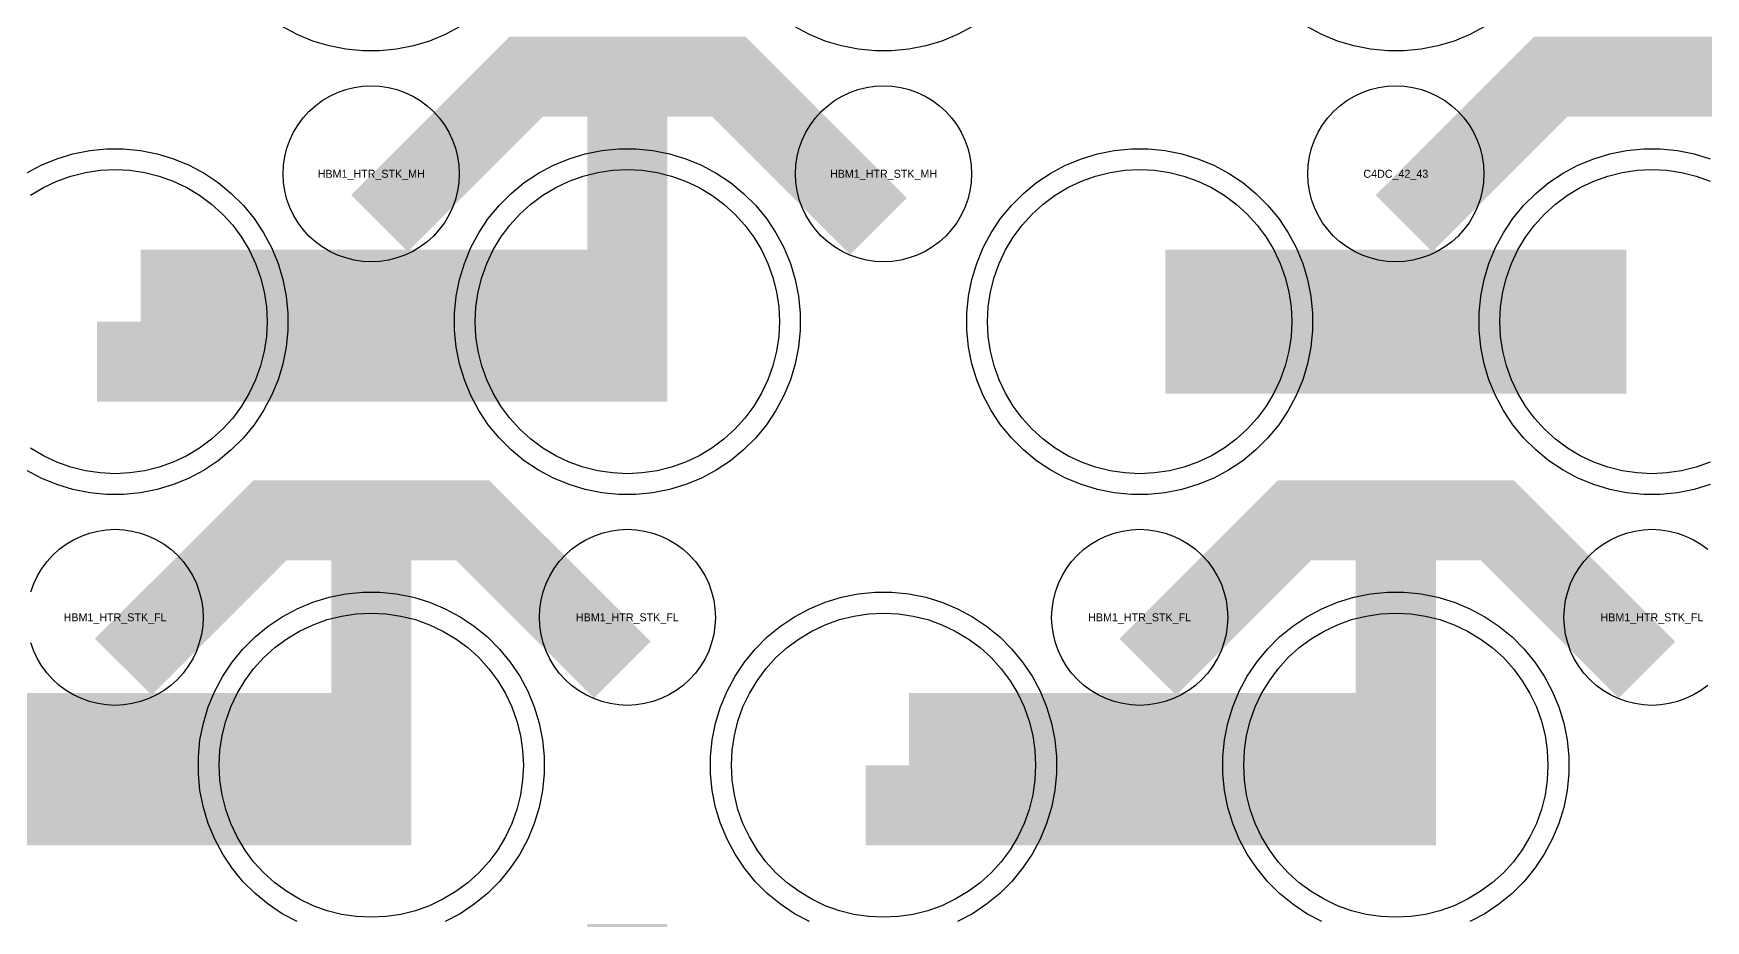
# Model space of a CAD drawing. Extents: x -11880 to 11880, y -14992 to 14992.
# Drawn here: x 1414 to 1937, y -9207 to -8930 of the extents above; entities that cross this region are included whole.
import ezdxf
from ezdxf.enums import TextEntityAlignment as Align

# ---------------------------------------------------------------- set-up
doc = ezdxf.new("R2010")
doc.units = 0
doc.header["$MEASUREMENT"] = 0
for name, color, linetype in [('GDS_775_DT_237', 138, 'CONTINUOUS'), ('RDL1_FS', 34, 'CONTINUOUS'), ('RDL_BS', 160, 'CONTINUOUS')]:
    doc.layers.add(name, color=color, linetype=linetype)

msp = doc.modelspace()

# ---------------------------------------------------------------- linework, layer by layer
at = {"layer": 'RDL1_FS'}
for points in [[(1413.605, -8980.373), (1417.605, -8977.975), (1421.819, -8975.983), (1426.209, -8974.411), (1430.732, -8973.279), (1435.343, -8972.595), (1440, -8972.366), (1444.657, -8972.595), (1449.268, -8973.279), (1453.791, -8974.411), (1458.181, -8975.983), (1462.395, -8977.975), (1466.395, -8980.373), (1470.14, -8983.151), (1473.594, -8986.281), (1476.724, -8989.735), (1479.502, -8993.48), (1481.9, -8997.48), (1483.892, -9001.694), (1485.464, -9006.084), (1486.596, -9010.607), (1487.28, -9015.218), (1487.509, -9019.875), (1487.28, -9024.532), (1486.596, -9029.143), (1485.464, -9033.666), (1483.892, -9038.056), (1481.9, -9042.27), (1479.502, -9046.27), (1476.724, -9050.015), (1473.594, -9053.469), (1470.14, -9056.599), (1466.395, -9059.377), (1462.395, -9061.775), (1458.181, -9063.767), (1453.791, -9065.339), (1449.268, -9066.471), (1444.657, -9067.155), (1440, -9067.384), (1435.343, -9067.155), (1430.732, -9066.471), (1426.209, -9065.339), (1421.819, -9063.767), (1417.605, -9061.775), (1413.605, -9059.377)], [(1938.181, -9063.767), (1933.791, -9065.339), (1929.268, -9066.471), (1924.657, -9067.155), (1920, -9067.384), (1915.343, -9067.155), (1910.732, -9066.471), (1906.209, -9065.339), (1901.819, -9063.767), (1897.605, -9061.775), (1893.605, -9059.377), (1889.86, -9056.599), (1886.406, -9053.469), (1883.276, -9050.015), (1880.498, -9046.27), (1878.1, -9042.27), (1876.108, -9038.056), (1874.536, -9033.666), (1873.404, -9029.143), (1872.72, -9024.532), (1872.491, -9019.875), (1872.72, -9015.218), (1873.404, -9010.607), (1874.536, -9006.084), (1876.108, -9001.694), (1878.1, -8997.48), (1880.498, -8993.48), (1883.276, -8989.735), (1886.406, -8986.281), (1889.86, -8983.151), (1893.605, -8980.373), (1897.605, -8977.975), (1901.819, -8975.983), (1906.209, -8974.411), (1910.732, -8973.279), (1915.343, -8972.595), (1920, -8972.366), (1924.657, -8972.595), (1929.268, -8973.279), (1933.791, -8974.411), (1938.181, -8975.983)]]:
    msp.add_lwpolyline(points, dxfattribs=at)
for points in [[(1600, -9067.384), (1595.343, -9067.155), (1590.732, -9066.471), (1586.209, -9065.339), (1581.819, -9063.767), (1577.605, -9061.775), (1573.605, -9059.377), (1569.86, -9056.599), (1566.406, -9053.469), (1563.276, -9050.015), (1560.498, -9046.27), (1558.1, -9042.27), (1556.108, -9038.056), (1554.536, -9033.666), (1553.404, -9029.143), (1552.72, -9024.532), (1552.491, -9019.875), (1552.72, -9015.218), (1553.404, -9010.607), (1554.536, -9006.084), (1556.108, -9001.694), (1558.1, -8997.48), (1560.498, -8993.48), (1563.276, -8989.735), (1566.406, -8986.281), (1569.86, -8983.151), (1573.605, -8980.373), (1577.605, -8977.975), (1581.819, -8975.983), (1586.209, -8974.411), (1590.732, -8973.279), (1595.343, -8972.595), (1600, -8972.366), (1604.657, -8972.595), (1609.268, -8973.279), (1613.791, -8974.411), (1618.181, -8975.983), (1622.395, -8977.975), (1626.395, -8980.373), (1630.14, -8983.151), (1633.594, -8986.281), (1636.724, -8989.735), (1639.502, -8993.48), (1641.9, -8997.48), (1643.892, -9001.694), (1645.464, -9006.084), (1646.596, -9010.607), (1647.28, -9015.218), (1647.509, -9019.875), (1647.28, -9024.532), (1646.596, -9029.143), (1645.464, -9033.666), (1643.892, -9038.056), (1641.9, -9042.27), (1639.502, -9046.27), (1636.724, -9050.015), (1633.594, -9053.469), (1630.14, -9056.599), (1626.395, -9059.377), (1622.395, -9061.775), (1618.181, -9063.767), (1613.791, -9065.339), (1609.268, -9066.471), (1604.657, -9067.155)], [(1760, -9067.384), (1755.343, -9067.155), (1750.732, -9066.471), (1746.209, -9065.339), (1741.819, -9063.767), (1737.605, -9061.775), (1733.605, -9059.377), (1729.86, -9056.599), (1726.406, -9053.469), (1723.276, -9050.015), (1720.498, -9046.27), (1718.1, -9042.27), (1716.108, -9038.056), (1714.536, -9033.666), (1713.404, -9029.143), (1712.72, -9024.532), (1712.491, -9019.875), (1712.72, -9015.218), (1713.404, -9010.607), (1714.536, -9006.084), (1716.108, -9001.694), (1718.1, -8997.48), (1720.498, -8993.48), (1723.276, -8989.735), (1726.406, -8986.281), (1729.86, -8983.151), (1733.605, -8980.373), (1737.605, -8977.975), (1741.819, -8975.983), (1746.209, -8974.411), (1750.732, -8973.279), (1755.343, -8972.595), (1760, -8972.366), (1764.657, -8972.595), (1769.268, -8973.279), (1773.791, -8974.411), (1778.181, -8975.983), (1782.395, -8977.975), (1786.395, -8980.373), (1790.14, -8983.151), (1793.594, -8986.281), (1796.724, -8989.735), (1799.502, -8993.48), (1801.9, -8997.48), (1803.892, -9001.694), (1805.464, -9006.084), (1806.596, -9010.607), (1807.28, -9015.218), (1807.509, -9019.875), (1807.28, -9024.532), (1806.596, -9029.143), (1805.464, -9033.666), (1803.892, -9038.056), (1801.9, -9042.27), (1799.502, -9046.27), (1796.724, -9050.015), (1793.594, -9053.469), (1790.14, -9056.599), (1786.395, -9059.377), (1782.395, -9061.775), (1778.181, -9063.767), (1773.791, -9065.339), (1769.268, -9066.471), (1764.657, -9067.155)], [(1520, -9205.944), (1515.343, -9205.715), (1510.732, -9205.031), (1506.209, -9203.899), (1501.819, -9202.327), (1497.605, -9200.335), (1493.605, -9197.937), (1489.86, -9195.159), (1486.406, -9192.029), (1483.276, -9188.575), (1480.498, -9184.83), (1478.1, -9180.83), (1476.108, -9176.616), (1474.536, -9172.226), (1473.404, -9167.703), (1472.72, -9163.092), (1472.491, -9158.435), (1472.72, -9153.778), (1473.404, -9149.167), (1474.536, -9144.644), (1476.108, -9140.254), (1478.1, -9136.04), (1480.498, -9132.04), (1483.276, -9128.295), (1486.406, -9124.841), (1489.86, -9121.711), (1493.605, -9118.933), (1497.605, -9116.535), (1501.819, -9114.543), (1506.209, -9112.971), (1510.732, -9111.839), (1515.343, -9111.155), (1520, -9110.926), (1524.657, -9111.155), (1529.268, -9111.839), (1533.791, -9112.971), (1538.181, -9114.543), (1542.395, -9116.535), (1546.395, -9118.933), (1550.14, -9121.711), (1553.594, -9124.841), (1556.724, -9128.295), (1559.502, -9132.04), (1561.9, -9136.04), (1563.892, -9140.254), (1565.464, -9144.644), (1566.596, -9149.167), (1567.28, -9153.778), (1567.509, -9158.435), (1567.28, -9163.092), (1566.596, -9167.703), (1565.464, -9172.226), (1563.892, -9176.616), (1561.9, -9180.83), (1559.502, -9184.83), (1556.724, -9188.575), (1553.594, -9192.029), (1550.14, -9195.159), (1546.395, -9197.937), (1542.395, -9200.335), (1538.181, -9202.327), (1533.791, -9203.899), (1529.268, -9205.031), (1524.657, -9205.715)], [(1680, -9205.944), (1675.343, -9205.715), (1670.732, -9205.031), (1666.209, -9203.899), (1661.819, -9202.327), (1657.605, -9200.335), (1653.605, -9197.937), (1649.86, -9195.159), (1646.406, -9192.029), (1643.276, -9188.575), (1640.498, -9184.83), (1638.1, -9180.83), (1636.108, -9176.616), (1634.536, -9172.226), (1633.404, -9167.703), (1632.72, -9163.092), (1632.491, -9158.435), (1632.72, -9153.778), (1633.404, -9149.167), (1634.536, -9144.644), (1636.108, -9140.254), (1638.1, -9136.04), (1640.498, -9132.04), (1643.276, -9128.295), (1646.406, -9124.841), (1649.86, -9121.711), (1653.605, -9118.933), (1657.605, -9116.535), (1661.819, -9114.543), (1666.209, -9112.971), (1670.732, -9111.839), (1675.343, -9111.155), (1680, -9110.926), (1684.657, -9111.155), (1689.268, -9111.839), (1693.791, -9112.971), (1698.181, -9114.543), (1702.395, -9116.535), (1706.395, -9118.933), (1710.14, -9121.711), (1713.594, -9124.841), (1716.724, -9128.295), (1719.502, -9132.04), (1721.9, -9136.04), (1723.892, -9140.254), (1725.464, -9144.644), (1726.596, -9149.167), (1727.28, -9153.778), (1727.509, -9158.435), (1727.28, -9163.092), (1726.596, -9167.703), (1725.464, -9172.226), (1723.892, -9176.616), (1721.9, -9180.83), (1719.502, -9184.83), (1716.724, -9188.575), (1713.594, -9192.029), (1710.14, -9195.159), (1706.395, -9197.937), (1702.395, -9200.335), (1698.181, -9202.327), (1693.791, -9203.899), (1689.268, -9205.031), (1684.657, -9205.715)], [(1840, -9205.944), (1835.343, -9205.715), (1830.732, -9205.031), (1826.209, -9203.899), (1821.819, -9202.327), (1817.605, -9200.335), (1813.605, -9197.937), (1809.86, -9195.159), (1806.406, -9192.029), (1803.276, -9188.575), (1800.498, -9184.83), (1798.1, -9180.83), (1796.108, -9176.616), (1794.536, -9172.226), (1793.404, -9167.703), (1792.72, -9163.092), (1792.491, -9158.435), (1792.72, -9153.778), (1793.404, -9149.167), (1794.536, -9144.644), (1796.108, -9140.254), (1798.1, -9136.04), (1800.498, -9132.04), (1803.276, -9128.295), (1806.406, -9124.841), (1809.86, -9121.711), (1813.605, -9118.933), (1817.605, -9116.535), (1821.819, -9114.543), (1826.209, -9112.971), (1830.732, -9111.839), (1835.343, -9111.155), (1840, -9110.926), (1844.657, -9111.155), (1849.268, -9111.839), (1853.791, -9112.971), (1858.181, -9114.543), (1862.395, -9116.535), (1866.395, -9118.933), (1870.14, -9121.711), (1873.594, -9124.841), (1876.724, -9128.295), (1879.502, -9132.04), (1881.9, -9136.04), (1883.892, -9140.254), (1885.464, -9144.644), (1886.596, -9149.167), (1887.28, -9153.778), (1887.509, -9158.435), (1887.28, -9163.092), (1886.596, -9167.703), (1885.464, -9172.226), (1883.892, -9176.616), (1881.9, -9180.83), (1879.502, -9184.83), (1876.724, -9188.575), (1873.594, -9192.029), (1870.14, -9195.159), (1866.395, -9197.937), (1862.395, -9200.335), (1858.181, -9202.327), (1853.791, -9203.899), (1849.268, -9205.031), (1844.657, -9205.715)]]:
    msp.add_lwpolyline(points, close=True, dxfattribs=at)
for points in [[(1448.002, -9019.875, 45, 45, 0), (1520.002, -9019.875, 45, 45, 0)], [(1520.002, -9019.875, 45, 45, 0), (1592.002, -9019.875, 45, 45, 0)], [(1768.002, -9019.875, 45, 45, 0), (1840.002, -9019.875, 45, 45, 0)], [(1840.002, -9019.875, 45, 45, 0), (1912.002, -9019.875, 45, 45, 0)], [(1368.002, -9158.435, 45, 45, 0), (1440.002, -9158.435, 45, 45, 0)], [(1440.002, -9158.435, 45, 45, 0), (1512.002, -9158.435, 45, 45, 0)], [(1688.002, -9158.435, 45, 45, 0), (1760.002, -9158.435, 45, 45, 0)], [(1760.002, -9158.435, 45, 45, 0), (1832.002, -9158.435, 45, 45, 0)]]:
    msp.add_lwpolyline(points, format="xyseb", dxfattribs=at)
at = {"layer": 'RDL_BS'}
for points in [[(1600, -9044.875, 25, 25, 0), (1600, -8930.874, 25, 25, 0)], [(1522.562, -8989.189, 25, 25, 0), (1568.377, -8943.374, 25, 25, 0), (1601.93, -8943.374, 25, 25, 0)], [(1678.401, -8990.088, 25, 25, 0), (1631.687, -8943.374, 25, 25, 0), (1601.929, -8943.374, 25, 25, 0)], [(1842.562, -8989.189, 25, 25, 0), (1888.377, -8943.374, 25, 25, 0), (1921.93, -8943.374, 25, 25, 0)], [(1998.401, -8990.088, 25, 25, 0), (1951.687, -8943.374, 25, 25, 0), (1921.929, -8943.374, 25, 25, 0)], [(1434.397, -9032.375, 25, 25, 0), (1612.5, -9032.375, 25, 25, 0)], [(1520, -9183.435, 25, 25, 0), (1520, -9069.434, 25, 25, 0)], [(1840, -9183.435, 25, 25, 0), (1840, -9069.434, 25, 25, 0)], [(1442.562, -9127.749, 25, 25, 0), (1488.377, -9081.934, 25, 25, 0), (1521.93, -9081.934, 25, 25, 0)], [(1598.401, -9128.648, 25, 25, 0), (1551.687, -9081.934, 25, 25, 0), (1521.929, -9081.934, 25, 25, 0)], [(1762.562, -9127.749, 25, 25, 0), (1808.377, -9081.934, 25, 25, 0), (1841.93, -9081.934, 25, 25, 0)], [(1918.401, -9128.648, 25, 25, 0), (1871.687, -9081.934, 25, 25, 0), (1841.929, -9081.934, 25, 25, 0)], [(1354.397, -9170.935, 25, 25, 0), (1532.5, -9170.935, 25, 25, 0)], [(1674.397, -9170.935, 25, 25, 0), (1852.5, -9170.935, 25, 25, 0)], [(1600, -9322, 25, 25, 0), (1600, -9207.999, 25, 25, 0)]]:
    msp.add_lwpolyline(points, format="xyseb", dxfattribs=at)
for points in [[(1547.777, -8927.693), (1543.115, -8930.185), (1538.205, -8932.216), (1533.165, -8933.747), (1527.938, -8934.793), (1522.644, -8935.31), (1517.356, -8935.31), (1512.062, -8934.793), (1506.835, -8933.747), (1501.795, -8932.216), (1496.885, -8930.185), (1492.223, -8927.693)], [(1707.777, -8927.693), (1703.115, -8930.185), (1698.205, -8932.216), (1693.165, -8933.747), (1687.938, -8934.793), (1682.644, -8935.31), (1677.356, -8935.31), (1672.062, -8934.793), (1666.835, -8933.747), (1661.795, -8932.216), (1656.885, -8930.185), (1652.223, -8927.693)], [(1867.777, -8927.693), (1863.115, -8930.185), (1858.205, -8932.216), (1853.165, -8933.747), (1847.938, -8934.793), (1842.644, -8935.31), (1837.356, -8935.31), (1832.062, -8934.793), (1826.835, -8933.747), (1821.795, -8932.216), (1816.885, -8930.185), (1812.223, -8927.693)], [(1412.223, -8973.492), (1416.885, -8971), (1421.795, -8968.969), (1426.835, -8967.438), (1432.062, -8966.392), (1437.356, -8965.875), (1442.644, -8965.875), (1447.938, -8966.392), (1453.165, -8967.438), (1458.205, -8968.969), (1463.115, -8971), (1467.777, -8973.492), (1472.191, -8976.439), (1476.292, -8979.801), (1480.074, -8983.583), (1483.436, -8987.684), (1486.383, -8992.098), (1488.875, -8996.76), (1490.906, -9001.67), (1492.437, -9006.71), (1493.483, -9011.937), (1494, -9017.231), (1494, -9022.519), (1493.483, -9027.813), (1492.437, -9033.04), (1490.906, -9038.08), (1488.875, -9042.99), (1486.383, -9047.652), (1483.436, -9052.066), (1480.074, -9056.167), (1476.292, -9059.949), (1472.191, -9063.311), (1467.777, -9066.258), (1463.115, -9068.75), (1458.205, -9070.781), (1453.165, -9072.312), (1447.938, -9073.358), (1442.644, -9073.875), (1437.356, -9073.875), (1432.062, -9073.358), (1426.835, -9072.312), (1421.795, -9070.781), (1416.885, -9068.75), (1412.223, -9066.258)], [(1938.205, -9070.781), (1933.165, -9072.312), (1927.938, -9073.358), (1922.644, -9073.875), (1917.356, -9073.875), (1912.062, -9073.358), (1906.835, -9072.312), (1901.795, -9070.781), (1896.885, -9068.75), (1892.223, -9066.258), (1887.809, -9063.311), (1883.708, -9059.949), (1879.926, -9056.167), (1876.564, -9052.066), (1873.617, -9047.652), (1871.125, -9042.99), (1869.094, -9038.08), (1867.563, -9033.04), (1866.517, -9027.813), (1866, -9022.519), (1866, -9017.231), (1866.517, -9011.937), (1867.563, -9006.71), (1869.094, -9001.67), (1871.125, -8996.76), (1873.617, -8992.098), (1876.564, -8987.684), (1879.926, -8983.583), (1883.708, -8979.801), (1887.809, -8976.439), (1892.223, -8973.492), (1896.885, -8971), (1901.795, -8968.969), (1906.835, -8967.438), (1912.062, -8966.392), (1917.356, -8965.875), (1922.644, -8965.875), (1927.938, -8966.392), (1933.165, -8967.438), (1938.205, -8968.969)], [(1413.691, -9104.263), (1414.598, -9101.728), (1415.75, -9099.291), (1417.143, -9096.967), (1418.746, -9094.804), (1420.558, -9092.805), (1422.557, -9090.993), (1424.72, -9089.39), (1427.044, -9087.997), (1429.481, -9086.845), (1432.016, -9085.938), (1434.635, -9085.281), (1437.307, -9084.885), (1440, -9084.753), (1442.693, -9084.885), (1445.365, -9085.281), (1447.984, -9085.938), (1450.519, -9086.845), (1452.956, -9087.997), (1455.28, -9089.39), (1457.443, -9090.993), (1459.442, -9092.805), (1461.254, -9094.804), (1462.857, -9096.967), (1464.25, -9099.291), (1465.402, -9101.728), (1466.309, -9104.263), (1466.966, -9106.882), (1467.362, -9109.554), (1467.494, -9112.247), (1467.362, -9114.94), (1466.966, -9117.612), (1466.309, -9120.231), (1465.402, -9122.766), (1464.25, -9125.203), (1462.857, -9127.527), (1461.254, -9129.69), (1459.442, -9131.689), (1457.443, -9133.501), (1455.28, -9135.104), (1452.956, -9136.497), (1450.519, -9137.649), (1447.984, -9138.556), (1445.365, -9139.213), (1442.693, -9139.609), (1440, -9139.741), (1437.307, -9139.609), (1434.635, -9139.213), (1432.016, -9138.556), (1429.481, -9137.649), (1427.044, -9136.497), (1424.72, -9135.104), (1422.557, -9133.501), (1420.558, -9131.689), (1418.746, -9129.69), (1417.143, -9127.527), (1415.75, -9125.203), (1414.598, -9122.766), (1413.691, -9120.231)], [(1937.443, -9133.501), (1935.28, -9135.104), (1932.956, -9136.497), (1930.519, -9137.649), (1927.984, -9138.556), (1925.365, -9139.213), (1922.693, -9139.609), (1920, -9139.741), (1917.307, -9139.609), (1914.635, -9139.213), (1912.016, -9138.556), (1909.481, -9137.649), (1907.044, -9136.497), (1904.72, -9135.104), (1902.557, -9133.501), (1900.558, -9131.689), (1898.746, -9129.69), (1897.143, -9127.527), (1895.75, -9125.203), (1894.598, -9122.766), (1893.691, -9120.231), (1893.034, -9117.612), (1892.638, -9114.94), (1892.506, -9112.247), (1892.638, -9109.554), (1893.034, -9106.882), (1893.691, -9104.263), (1894.598, -9101.728), (1895.75, -9099.291), (1897.143, -9096.967), (1898.746, -9094.804), (1900.558, -9092.805), (1902.557, -9090.993), (1904.72, -9089.39), (1907.044, -9087.997), (1909.481, -9086.845), (1912.016, -9085.938), (1914.635, -9085.281), (1917.307, -9084.885), (1920, -9084.753), (1922.693, -9084.885), (1925.365, -9085.281), (1927.984, -9085.938), (1930.519, -9086.845), (1932.956, -9087.997), (1935.28, -9089.39), (1937.443, -9090.993)], [(1496.885, -9207.31), (1492.223, -9204.818), (1487.809, -9201.871), (1483.708, -9198.509), (1479.926, -9194.727), (1476.564, -9190.626), (1473.617, -9186.212), (1471.125, -9181.55), (1469.094, -9176.64), (1467.563, -9171.6), (1466.517, -9166.373), (1466, -9161.079), (1466, -9155.791), (1466.517, -9150.497), (1467.563, -9145.27), (1469.094, -9140.23), (1471.125, -9135.32), (1473.617, -9130.658), (1476.564, -9126.244), (1479.926, -9122.143), (1483.708, -9118.361), (1487.809, -9114.999), (1492.223, -9112.052), (1496.885, -9109.56), (1501.795, -9107.529), (1506.835, -9105.998), (1512.062, -9104.952), (1517.356, -9104.435), (1522.644, -9104.435), (1527.938, -9104.952), (1533.165, -9105.998), (1538.205, -9107.529), (1543.115, -9109.56), (1547.777, -9112.052), (1552.191, -9114.999), (1556.292, -9118.361), (1560.074, -9122.143), (1563.436, -9126.244), (1566.383, -9130.658), (1568.875, -9135.32), (1570.906, -9140.23), (1572.437, -9145.27), (1573.483, -9150.497), (1574, -9155.791), (1574, -9161.079), (1573.483, -9166.373), (1572.437, -9171.6), (1570.906, -9176.64), (1568.875, -9181.55), (1566.383, -9186.212), (1563.436, -9190.626), (1560.074, -9194.727), (1556.292, -9198.509), (1552.191, -9201.871), (1547.777, -9204.818), (1543.115, -9207.31)], [(1656.885, -9207.31), (1652.223, -9204.818), (1647.809, -9201.871), (1643.708, -9198.509), (1639.926, -9194.727), (1636.564, -9190.626), (1633.617, -9186.212), (1631.125, -9181.55), (1629.094, -9176.64), (1627.563, -9171.6), (1626.517, -9166.373), (1626, -9161.079), (1626, -9155.791), (1626.517, -9150.497), (1627.563, -9145.27), (1629.094, -9140.23), (1631.125, -9135.32), (1633.617, -9130.658), (1636.564, -9126.244), (1639.926, -9122.143), (1643.708, -9118.361), (1647.809, -9114.999), (1652.223, -9112.052), (1656.885, -9109.56), (1661.795, -9107.529), (1666.835, -9105.998), (1672.062, -9104.952), (1677.356, -9104.435), (1682.644, -9104.435), (1687.938, -9104.952), (1693.165, -9105.998), (1698.205, -9107.529), (1703.115, -9109.56), (1707.777, -9112.052), (1712.191, -9114.999), (1716.292, -9118.361), (1720.074, -9122.143), (1723.436, -9126.244), (1726.383, -9130.658), (1728.875, -9135.32), (1730.906, -9140.23), (1732.437, -9145.27), (1733.483, -9150.497), (1734, -9155.791), (1734, -9161.079), (1733.483, -9166.373), (1732.437, -9171.6), (1730.906, -9176.64), (1728.875, -9181.55), (1726.383, -9186.212), (1723.436, -9190.626), (1720.074, -9194.727), (1716.292, -9198.509), (1712.191, -9201.871), (1707.777, -9204.818), (1703.115, -9207.31)], [(1816.885, -9207.31), (1812.223, -9204.818), (1807.809, -9201.871), (1803.708, -9198.509), (1799.926, -9194.727), (1796.564, -9190.626), (1793.617, -9186.212), (1791.125, -9181.55), (1789.094, -9176.64), (1787.563, -9171.6), (1786.517, -9166.373), (1786, -9161.079), (1786, -9155.791), (1786.517, -9150.497), (1787.563, -9145.27), (1789.094, -9140.23), (1791.125, -9135.32), (1793.617, -9130.658), (1796.564, -9126.244), (1799.926, -9122.143), (1803.708, -9118.361), (1807.809, -9114.999), (1812.223, -9112.052), (1816.885, -9109.56), (1821.795, -9107.529), (1826.835, -9105.998), (1832.062, -9104.952), (1837.356, -9104.435), (1842.644, -9104.435), (1847.938, -9104.952), (1853.165, -9105.998), (1858.205, -9107.529), (1863.115, -9109.56), (1867.777, -9112.052), (1872.191, -9114.999), (1876.292, -9118.361), (1880.074, -9122.143), (1883.436, -9126.244), (1886.383, -9130.658), (1888.875, -9135.32), (1890.906, -9140.23), (1892.437, -9145.27), (1893.483, -9150.497), (1894, -9155.791), (1894, -9161.079), (1893.483, -9166.373), (1892.437, -9171.6), (1890.906, -9176.64), (1888.875, -9181.55), (1886.383, -9186.212), (1883.436, -9190.626), (1880.074, -9194.727), (1876.292, -9198.509), (1872.191, -9201.871), (1867.777, -9204.818), (1863.115, -9207.31)]]:
    msp.add_lwpolyline(points, dxfattribs=at)
for points in [[(1520, -9001.181), (1517.307, -9001.049), (1514.635, -9000.653), (1512.016, -8999.996), (1509.481, -8999.089), (1507.044, -8997.937), (1504.72, -8996.544), (1502.557, -8994.941), (1500.558, -8993.129), (1498.746, -8991.13), (1497.143, -8988.967), (1495.75, -8986.643), (1494.598, -8984.206), (1493.691, -8981.671), (1493.034, -8979.052), (1492.638, -8976.38), (1492.506, -8973.687), (1492.638, -8970.994), (1493.034, -8968.322), (1493.691, -8965.703), (1494.598, -8963.168), (1495.75, -8960.731), (1497.143, -8958.407), (1498.746, -8956.244), (1500.558, -8954.245), (1502.557, -8952.433), (1504.72, -8950.83), (1507.044, -8949.437), (1509.481, -8948.285), (1512.016, -8947.378), (1514.635, -8946.721), (1517.307, -8946.325), (1520, -8946.193), (1522.693, -8946.325), (1525.365, -8946.721), (1527.984, -8947.378), (1530.519, -8948.285), (1532.956, -8949.437), (1535.28, -8950.83), (1537.443, -8952.433), (1539.442, -8954.245), (1541.254, -8956.244), (1542.857, -8958.407), (1544.25, -8960.731), (1545.402, -8963.168), (1546.309, -8965.703), (1546.966, -8968.322), (1547.362, -8970.994), (1547.494, -8973.687), (1547.362, -8976.38), (1546.966, -8979.052), (1546.309, -8981.671), (1545.402, -8984.206), (1544.25, -8986.643), (1542.857, -8988.967), (1541.254, -8991.13), (1539.442, -8993.129), (1537.443, -8994.941), (1535.28, -8996.544), (1532.956, -8997.937), (1530.519, -8999.089), (1527.984, -8999.996), (1525.365, -9000.653), (1522.693, -9001.049)], [(1680, -9001.181), (1677.307, -9001.049), (1674.635, -9000.653), (1672.016, -8999.996), (1669.481, -8999.089), (1667.044, -8997.937), (1664.72, -8996.544), (1662.557, -8994.941), (1660.558, -8993.129), (1658.746, -8991.13), (1657.143, -8988.967), (1655.75, -8986.643), (1654.598, -8984.206), (1653.691, -8981.671), (1653.034, -8979.052), (1652.638, -8976.38), (1652.506, -8973.687), (1652.638, -8970.994), (1653.034, -8968.322), (1653.691, -8965.703), (1654.598, -8963.168), (1655.75, -8960.731), (1657.143, -8958.407), (1658.746, -8956.244), (1660.558, -8954.245), (1662.557, -8952.433), (1664.72, -8950.83), (1667.044, -8949.437), (1669.481, -8948.285), (1672.016, -8947.378), (1674.635, -8946.721), (1677.307, -8946.325), (1680, -8946.193), (1682.693, -8946.325), (1685.365, -8946.721), (1687.984, -8947.378), (1690.519, -8948.285), (1692.956, -8949.437), (1695.28, -8950.83), (1697.443, -8952.433), (1699.442, -8954.245), (1701.254, -8956.244), (1702.857, -8958.407), (1704.25, -8960.731), (1705.402, -8963.168), (1706.309, -8965.703), (1706.966, -8968.322), (1707.362, -8970.994), (1707.494, -8973.687), (1707.362, -8976.38), (1706.966, -8979.052), (1706.309, -8981.671), (1705.402, -8984.206), (1704.25, -8986.643), (1702.857, -8988.967), (1701.254, -8991.13), (1699.442, -8993.129), (1697.443, -8994.941), (1695.28, -8996.544), (1692.956, -8997.937), (1690.519, -8999.089), (1687.984, -8999.996), (1685.365, -9000.653), (1682.693, -9001.049)], [(1840, -9001.181), (1837.307, -9001.049), (1834.635, -9000.653), (1832.016, -8999.996), (1829.481, -8999.089), (1827.044, -8997.937), (1824.72, -8996.544), (1822.557, -8994.941), (1820.558, -8993.129), (1818.746, -8991.13), (1817.143, -8988.967), (1815.75, -8986.643), (1814.598, -8984.206), (1813.691, -8981.671), (1813.034, -8979.052), (1812.638, -8976.38), (1812.506, -8973.687), (1812.638, -8970.994), (1813.034, -8968.322), (1813.691, -8965.703), (1814.598, -8963.168), (1815.75, -8960.731), (1817.143, -8958.407), (1818.746, -8956.244), (1820.558, -8954.245), (1822.557, -8952.433), (1824.72, -8950.83), (1827.044, -8949.437), (1829.481, -8948.285), (1832.016, -8947.378), (1834.635, -8946.721), (1837.307, -8946.325), (1840, -8946.193), (1842.693, -8946.325), (1845.365, -8946.721), (1847.984, -8947.378), (1850.519, -8948.285), (1852.956, -8949.437), (1855.28, -8950.83), (1857.443, -8952.433), (1859.442, -8954.245), (1861.254, -8956.244), (1862.857, -8958.407), (1864.25, -8960.731), (1865.402, -8963.168), (1866.309, -8965.703), (1866.966, -8968.322), (1867.362, -8970.994), (1867.494, -8973.687), (1867.362, -8976.38), (1866.966, -8979.052), (1866.309, -8981.671), (1865.402, -8984.206), (1864.25, -8986.643), (1862.857, -8988.967), (1861.254, -8991.13), (1859.442, -8993.129), (1857.443, -8994.941), (1855.28, -8996.544), (1852.956, -8997.937), (1850.519, -8999.089), (1847.984, -8999.996), (1845.365, -9000.653), (1842.693, -9001.049)], [(1597.356, -9073.875), (1592.062, -9073.358), (1586.835, -9072.312), (1581.795, -9070.781), (1576.885, -9068.75), (1572.223, -9066.258), (1567.809, -9063.311), (1563.708, -9059.949), (1559.926, -9056.167), (1556.564, -9052.066), (1553.617, -9047.652), (1551.125, -9042.99), (1549.094, -9038.08), (1547.563, -9033.04), (1546.517, -9027.813), (1546, -9022.519), (1546, -9017.231), (1546.517, -9011.937), (1547.563, -9006.71), (1549.094, -9001.67), (1551.125, -8996.76), (1553.617, -8992.098), (1556.564, -8987.684), (1559.926, -8983.583), (1563.708, -8979.801), (1567.809, -8976.439), (1572.223, -8973.492), (1576.885, -8971), (1581.795, -8968.969), (1586.835, -8967.438), (1592.062, -8966.392), (1597.356, -8965.875), (1602.644, -8965.875), (1607.938, -8966.392), (1613.165, -8967.438), (1618.205, -8968.969), (1623.115, -8971), (1627.777, -8973.492), (1632.191, -8976.439), (1636.292, -8979.801), (1640.074, -8983.583), (1643.436, -8987.684), (1646.383, -8992.098), (1648.875, -8996.76), (1650.906, -9001.67), (1652.437, -9006.71), (1653.483, -9011.937), (1654, -9017.231), (1654, -9022.519), (1653.483, -9027.813), (1652.437, -9033.04), (1650.906, -9038.08), (1648.875, -9042.99), (1646.383, -9047.652), (1643.436, -9052.066), (1640.074, -9056.167), (1636.292, -9059.949), (1632.191, -9063.311), (1627.777, -9066.258), (1623.115, -9068.75), (1618.205, -9070.781), (1613.165, -9072.312), (1607.938, -9073.358), (1602.644, -9073.875)], [(1757.356, -9073.875), (1752.062, -9073.358), (1746.835, -9072.312), (1741.795, -9070.781), (1736.885, -9068.75), (1732.223, -9066.258), (1727.809, -9063.311), (1723.708, -9059.949), (1719.926, -9056.167), (1716.564, -9052.066), (1713.617, -9047.652), (1711.125, -9042.99), (1709.094, -9038.08), (1707.563, -9033.04), (1706.517, -9027.813), (1706, -9022.519), (1706, -9017.231), (1706.517, -9011.937), (1707.563, -9006.71), (1709.094, -9001.67), (1711.125, -8996.76), (1713.617, -8992.098), (1716.564, -8987.684), (1719.926, -8983.583), (1723.708, -8979.801), (1727.809, -8976.439), (1732.223, -8973.492), (1736.885, -8971), (1741.795, -8968.969), (1746.835, -8967.438), (1752.062, -8966.392), (1757.356, -8965.875), (1762.644, -8965.875), (1767.938, -8966.392), (1773.165, -8967.438), (1778.205, -8968.969), (1783.115, -8971), (1787.777, -8973.492), (1792.191, -8976.439), (1796.292, -8979.801), (1800.074, -8983.583), (1803.436, -8987.684), (1806.383, -8992.098), (1808.875, -8996.76), (1810.906, -9001.67), (1812.437, -9006.71), (1813.483, -9011.937), (1814, -9017.231), (1814, -9022.519), (1813.483, -9027.813), (1812.437, -9033.04), (1810.906, -9038.08), (1808.875, -9042.99), (1806.383, -9047.652), (1803.436, -9052.066), (1800.074, -9056.167), (1796.292, -9059.949), (1792.191, -9063.311), (1787.777, -9066.258), (1783.115, -9068.75), (1778.205, -9070.781), (1773.165, -9072.312), (1767.938, -9073.358), (1762.644, -9073.875)], [(1600, -9139.741), (1597.307, -9139.609), (1594.635, -9139.213), (1592.016, -9138.556), (1589.481, -9137.649), (1587.044, -9136.497), (1584.72, -9135.104), (1582.557, -9133.501), (1580.558, -9131.689), (1578.746, -9129.69), (1577.143, -9127.527), (1575.75, -9125.203), (1574.598, -9122.766), (1573.691, -9120.231), (1573.034, -9117.612), (1572.638, -9114.94), (1572.506, -9112.247), (1572.638, -9109.554), (1573.034, -9106.882), (1573.691, -9104.263), (1574.598, -9101.728), (1575.75, -9099.291), (1577.143, -9096.967), (1578.746, -9094.804), (1580.558, -9092.805), (1582.557, -9090.993), (1584.72, -9089.39), (1587.044, -9087.997), (1589.481, -9086.845), (1592.016, -9085.938), (1594.635, -9085.281), (1597.307, -9084.885), (1600, -9084.753), (1602.693, -9084.885), (1605.365, -9085.281), (1607.984, -9085.938), (1610.519, -9086.845), (1612.956, -9087.997), (1615.28, -9089.39), (1617.443, -9090.993), (1619.442, -9092.805), (1621.254, -9094.804), (1622.857, -9096.967), (1624.25, -9099.291), (1625.402, -9101.728), (1626.309, -9104.263), (1626.966, -9106.882), (1627.362, -9109.554), (1627.494, -9112.247), (1627.362, -9114.94), (1626.966, -9117.612), (1626.309, -9120.231), (1625.402, -9122.766), (1624.25, -9125.203), (1622.857, -9127.527), (1621.254, -9129.69), (1619.442, -9131.689), (1617.443, -9133.501), (1615.28, -9135.104), (1612.956, -9136.497), (1610.519, -9137.649), (1607.984, -9138.556), (1605.365, -9139.213), (1602.693, -9139.609)], [(1760, -9139.741), (1757.307, -9139.609), (1754.635, -9139.213), (1752.016, -9138.556), (1749.481, -9137.649), (1747.044, -9136.497), (1744.72, -9135.104), (1742.557, -9133.501), (1740.558, -9131.689), (1738.746, -9129.69), (1737.143, -9127.527), (1735.75, -9125.203), (1734.598, -9122.766), (1733.691, -9120.231), (1733.034, -9117.612), (1732.638, -9114.94), (1732.506, -9112.247), (1732.638, -9109.554), (1733.034, -9106.882), (1733.691, -9104.263), (1734.598, -9101.728), (1735.75, -9099.291), (1737.143, -9096.967), (1738.746, -9094.804), (1740.558, -9092.805), (1742.557, -9090.993), (1744.72, -9089.39), (1747.044, -9087.997), (1749.481, -9086.845), (1752.016, -9085.938), (1754.635, -9085.281), (1757.307, -9084.885), (1760, -9084.753), (1762.693, -9084.885), (1765.365, -9085.281), (1767.984, -9085.938), (1770.519, -9086.845), (1772.956, -9087.997), (1775.28, -9089.39), (1777.443, -9090.993), (1779.442, -9092.805), (1781.254, -9094.804), (1782.857, -9096.967), (1784.25, -9099.291), (1785.402, -9101.728), (1786.309, -9104.263), (1786.966, -9106.882), (1787.362, -9109.554), (1787.494, -9112.247), (1787.362, -9114.94), (1786.966, -9117.612), (1786.309, -9120.231), (1785.402, -9122.766), (1784.25, -9125.203), (1782.857, -9127.527), (1781.254, -9129.69), (1779.442, -9131.689), (1777.443, -9133.501), (1775.28, -9135.104), (1772.956, -9136.497), (1770.519, -9137.649), (1767.984, -9138.556), (1765.365, -9139.213), (1762.693, -9139.609)]]:
    msp.add_lwpolyline(points, close=True, dxfattribs=at)

# ---------------------------------------------------------------- texts
at = {"layer": 'GDS_775_DT_237'}
for s, p in [('HBM1_HTR_STK_MH', (1520, -8973.687)), ('HBM1_HTR_STK_MH', (1520, -8973.687)), ('HBM1_HTR_STK_MH', (1680, -8973.687)), ('HBM1_HTR_STK_MH', (1680, -8973.687)), ('C4DC_42_43', (1840, -8973.687)), ('C4DC_42_43', (1840, -8973.687)), ('HBM1_HTR_STK_FL', (1440, -9112.247)), ('HBM1_HTR_STK_FL', (1440, -9112.247)), ('HBM1_HTR_STK_FL', (1600, -9112.247)), ('HBM1_HTR_STK_FL', (1600, -9112.247)), ('HBM1_HTR_STK_FL', (1760, -9112.247)), ('HBM1_HTR_STK_FL', (1760, -9112.247)), ('HBM1_HTR_STK_FL', (1920, -9112.247)), ('HBM1_HTR_STK_FL', (1920, -9112.247))]:
    msp.add_text(s, height=2.5, dxfattribs=at).set_placement(p, align=Align.MIDDLE_CENTER)

doc.saveas('drawing.dxf')
